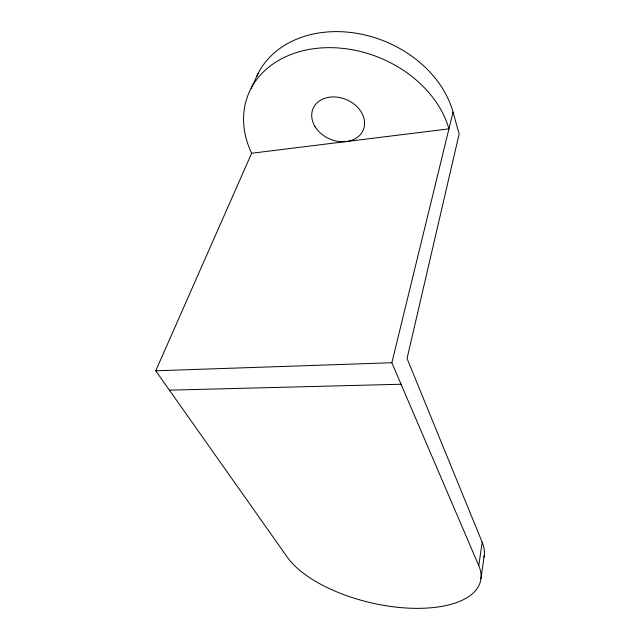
<?xml version="1.0" encoding="UTF-8"?>
<svg xmlns="http://www.w3.org/2000/svg" width="640" height="640" viewBox="0 0 640 640"><rect width="100%" height="100%" fill="white"/><g stroke="black" fill="none" stroke-linecap="round" stroke-linejoin="round"><path stroke-width="0.96" d="M480.952 578.656L484.256 555.504M251.632 153.248L448.944 128.856A107.176 82.968 21.8 0 0 315.176 48.52A107.176 82.968 21.8 0 0 251.632 153.248L155.744 370.792L287.296 557.16A102.368 46.216 13.2 0 0 409.6 608.184A102.368 46.216 13.2 0 0 478.768 565.664L482.176 542.248L407.048 358.48L459.136 134.032L453.032 112.096A105.352 83.016 22.1 0 0 358.688 33.656A105.352 83.016 22.1 0 0 256.784 76.224M478.768 565.664L391.864 362.736L453.032 112.096M251.056 88.456L258.544 72.616M155.744 370.792L391.864 362.736M169.408 390.16L401.072 384.24M482.176 542.248A100.688 47.352 13.2 0 1 483.96 557.408M315.024 126.568A27.288 21.376 23.4 0 0 360.808 134.096A27.288 21.376 23.4 0 0 338.6 97.344A27.288 21.376 23.4 0 0 315.024 126.568"/></g></svg>
